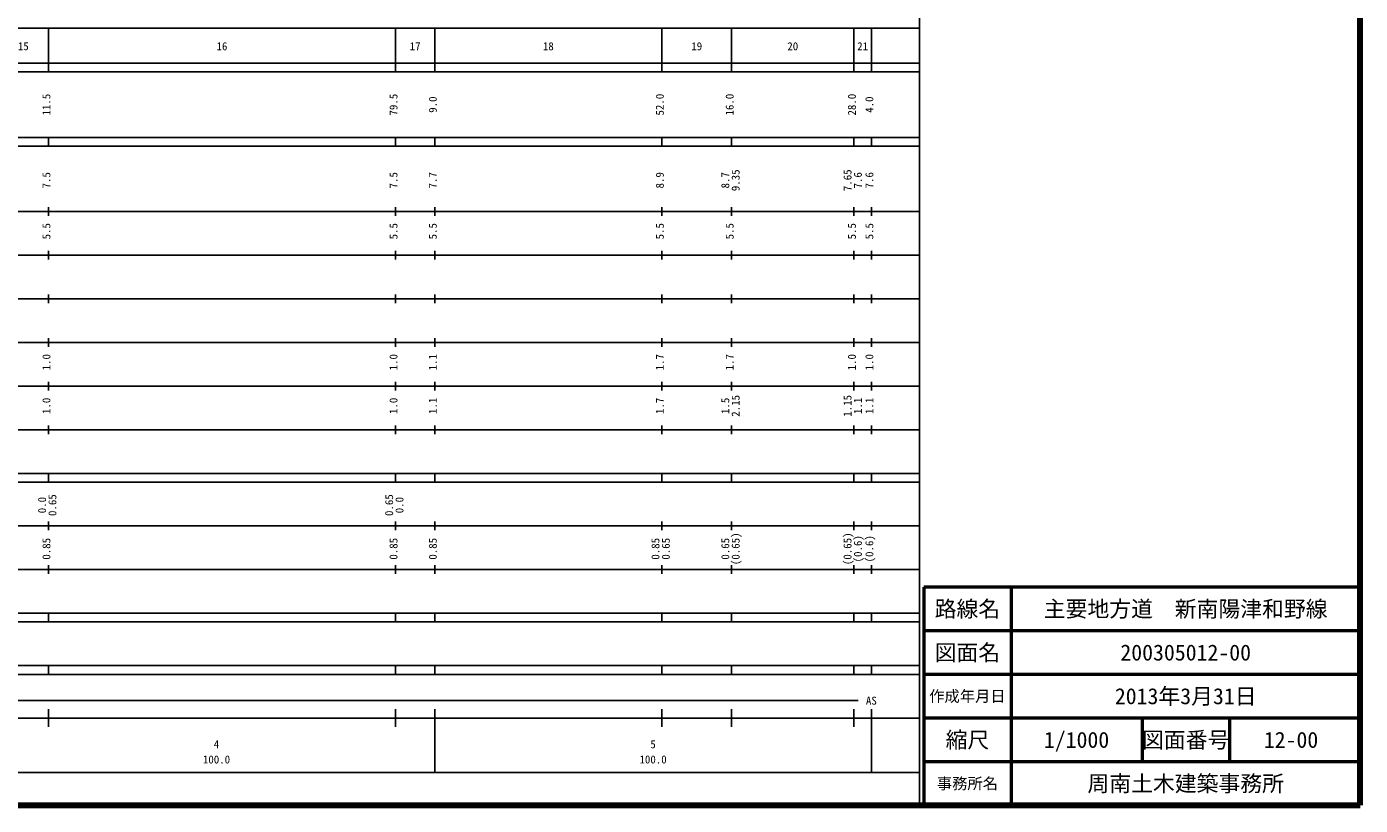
# Model space of a CAD drawing. Units: millimetres on the paper, enlarged 1000 times. Extents: x 40000 to 680000, y 20000 to 380000.
# Drawn here: x 374518 to 680000, y 20000 to 198357 of the extents above; entities that cross this region are included whole.
import ezdxf
from ezdxf.enums import TextEntityAlignment as Align

# ---------------------------------------------------------------- set-up
doc = ezdxf.new("R2010")
doc.units = ezdxf.units.MM
doc.header["$LTSCALE"] = 1000
for name, color, linetype, lineweight in [('M-TTL', 2, 'Continuous', 140), ('M-TTL-BAND', 7, 'Continuous', 25), ('M-TTL-FRAM', 2, 'Continuous', 50), ('M-TTL-LINE', 7, 'Continuous', 50)]:
    doc.layers.add(name, color=color, linetype=linetype, lineweight=lineweight)
doc.layers.add('M-TTL-TXT', color=7, linetype='Continuous')
doc.styles.add('ＭＳ ゴシック', font='')
doc.styles.get('ＭＳ ゴシック').set_extended_font_data('MS Gothic')

msp = doc.modelspace()

# ---------------------------------------------------------------- linework, layer by layer
at = {"layer": 'M-TTL'}
for p, q in [((680000, 20000), (680000, 380000)), ((40000, 20000), (680000, 20000))]:
    msp.add_line(p, q, dxfattribs=at)
at = {"layer": 'M-TTL-BAND'}
for p, q in [((579000, 20000), (579000, 370000)), ((68000, 198000), (579000, 198000)), ((379500, 188000), (379500, 198000)), ((459000, 188000), (459000, 198000)), ((468000, 188000), (468000, 198000)), ((520000, 188000), (520000, 198000)), ((536000, 188000), (536000, 198000)), ((564000, 188000), (564000, 198000)), ((568000, 188000), (568000, 198000)), ((40000, 190000), (579000, 190000)), ((40000, 188000), (579000, 188000)), ((40000, 173000), (579000, 173000)), ((379500, 171000), (379500, 173000)), ((459000, 171000), (459000, 173000)), ((468000, 171000), (468000, 173000)), ((520000, 171000), (520000, 173000)), ((536000, 171000), (536000, 173000)), ((564000, 171000), (564000, 173000)), ((568000, 171000), (568000, 173000)), ((40000, 171000), (579000, 171000)), ((40000, 156000), (579000, 156000)), ((379500, 155000), (379500, 157000)), ((459000, 155000), (459000, 157000)), ((468000, 155000), (468000, 157000)), ((520000, 155000), (520000, 157000)), ((536000, 155000), (536000, 157000)), ((564000, 155000), (564000, 157000)), ((568000, 155000), (568000, 157000)), ((379500, 145000), (379500, 147000)), ((459000, 145000), (459000, 147000)), ((468000, 145000), (468000, 147000)), ((520000, 145000), (520000, 147000)), ((536000, 145000), (536000, 147000)), ((564000, 145000), (564000, 147000)), ((568000, 145000), (568000, 147000)), ((46000, 146000), (579000, 146000)), ((52000, 136000), (579000, 136000)), ((379500, 135000), (379500, 137000)), ((459000, 135000), (459000, 137000)), ((468000, 135000), (468000, 137000)), ((520000, 135000), (520000, 137000)), ((536000, 135000), (536000, 137000)), ((564000, 135000), (564000, 137000)), ((568000, 135000), (568000, 137000)), ((46000, 126000), (579000, 126000)), ((379500, 125000), (379500, 127000)), ((459000, 125000), (459000, 127000)), ((468000, 125000), (468000, 127000)), ((520000, 125000), (520000, 127000)), ((536000, 125000), (536000, 127000)), ((564000, 125000), (564000, 127000)), ((568000, 125000), (568000, 127000)), ((379500, 115000), (379500, 117000)), ((459000, 115000), (459000, 117000)), ((468000, 115000), (468000, 117000)), ((520000, 115000), (520000, 117000)), ((536000, 115000), (536000, 117000)), ((564000, 115000), (564000, 117000)), ((568000, 115000), (568000, 117000)), ((52000, 116000), (579000, 116000)), ((379500, 105000), (379500, 107000)), ((459000, 105000), (459000, 107000)), ((468000, 105000), (468000, 107000)), ((520000, 105000), (520000, 107000)), ((536000, 105000), (536000, 107000)), ((564000, 105000), (564000, 107000)), ((568000, 105000), (568000, 107000)), ((46000, 106000), (579000, 106000)), ((40000, 96000), (579000, 96000)), ((379500, 94000), (379500, 96000)), ((459000, 94000), (459000, 96000)), ((468000, 94000), (468000, 96000)), ((520000, 94000), (520000, 96000)), ((536000, 94000), (536000, 96000)), ((564000, 94000), (564000, 96000)), ((568000, 94000), (568000, 96000)), ((40000, 94000), (579000, 94000)), ((49000, 84000), (579000, 84000)), ((379500, 83000), (379500, 85000)), ((459000, 83000), (459000, 85000)), ((468000, 83000), (468000, 85000)), ((520000, 83000), (520000, 85000)), ((536000, 83000), (536000, 85000)), ((564000, 83000), (564000, 85000)), ((568000, 83000), (568000, 85000)), ((40000, 74000), (579000, 74000)), ((379500, 73000), (379500, 75000)), ((459000, 73000), (459000, 75000)), ((468000, 73000), (468000, 75000)), ((520000, 73000), (520000, 75000)), ((536000, 73000), (536000, 75000)), ((564000, 73000), (564000, 75000)), ((568000, 73000), (568000, 75000)), ((40000, 64000), (579000, 64000)), ((40000, 62000), (579000, 62000)), ((379500, 62000), (379500, 64000)), ((459000, 62000), (459000, 64000)), ((468000, 62000), (468000, 64000)), ((520000, 62000), (520000, 64000)), ((536000, 62000), (536000, 64000)), ((564000, 62000), (564000, 64000)), ((568000, 62000), (568000, 64000)), ((40000, 52000), (579000, 52000)), ((379500, 50000), (379500, 52000)), ((459000, 50000), (459000, 52000)), ((468000, 50000), (468000, 52000)), ((520000, 50000), (520000, 52000)), ((536000, 50000), (536000, 52000)), ((564000, 50000), (564000, 52000)), ((568000, 50000), (568000, 52000)), ((40000, 50000), (579000, 50000)), ((71000, 44000), (565000, 44000)), ((40000, 40000), (579000, 40000)), ((379500, 38000), (379500, 42000)), ((459000, 38000), (459000, 42000)), ((468000, 27500), (468000, 42000)), ((520000, 38000), (520000, 42000)), ((536000, 38000), (536000, 42000)), ((564000, 38000), (564000, 42000)), ((568000, 27500), (568000, 42000)), ((68000, 27500), (579000, 27500))]:
    msp.add_line(p, q, dxfattribs=at)
at = {"layer": 'M-TTL-FRAM'}
for p, q in [((680000, 70000), (580000, 70000)), ((580000, 70000), (580000, 20000))]:
    msp.add_line(p, q, dxfattribs=at)
at = {"layer": 'M-TTL-LINE'}
for p, q in [((600000, 70000), (600000, 20000)), ((680000, 60000), (580000, 60000)), ((680000, 50000), (580000, 50000)), ((680000, 40000), (580000, 40000)), ((630000, 40000), (630000, 30000)), ((650000, 40000), (650000, 30000)), ((680000, 30000), (580000, 30000))]:
    msp.add_line(p, q, dxfattribs=at)

# ---------------------------------------------------------------- texts
at = {"layer": 'M-TTL-BAND', "style": 'ＭＳ ゴシック'}
for s, p in [('15', (373750, 192405)), ('16', (419250, 192405)), ('17', (463500, 192405)), ('18', (494000, 192405)), ('19', (528000, 192405)), ('20', (550000, 192405)), ('21', (566000, 192405)), ('AS', (568000, 42500)), ('4', (418000, 32523)), ('5', (518000, 32523)), ('100.0', (418000, 29033)), ('100.0', (518000, 29033))]:
    msp.add_text(s, height=1833, dxfattribs=at).set_placement(p, align=Align.BOTTOM_CENTER)
for s, p in [('11.5', (380500, 180500)), ('79.5', (460000, 180500)), ('9.0', (469000, 180500)), ('52.0', (521000, 180500)), ('16.0', (537000, 180500)), ('28.0', (565000, 180500)), ('4.0', (569000, 180500)), ('9.35', (538370, 163174)), ('7.65', (564000, 163174)), ('7.5', (380500, 163174)), ('7.5', (460000, 163174)), ('7.7', (469000, 163174)), ('8.9', (521000, 163174)), ('8.7', (536000, 163174)), ('7.6', (566370, 163174)), ('7.6', (569000, 163174)), ('5.5', (380500, 151500)), ('5.5', (460000, 151500)), ('5.5', (469000, 151500)), ('5.5', (521000, 151500)), ('5.5', (537000, 151500)), ('5.5', (565000, 151500)), ('5.5', (569000, 151500)), ('1.0', (380500, 121500)), ('1.0', (460000, 121500)), ('1.1', (469000, 121500)), ('1.7', (521000, 121500)), ('1.7', (537000, 121500)), ('1.0', (565000, 121500)), ('1.0', (569000, 121500)), ('1.0', (380500, 111500)), ('1.0', (460000, 111500)), ('1.1', (469000, 111500)), ('1.7', (521000, 111500)), ('1.5', (536000, 111500)), ('2.15', (538370, 111500)), ('1.15', (564000, 111500)), ('1.1', (566370, 111500)), ('1.1', (569000, 111500)), ('0.0', (379500, 88764)), ('0.65', (381870, 88764)), ('0.65', (459000, 88764)), ('0.0', (461370, 88764)), ('0.85', (380500, 78764)), ('0.85', (460000, 78764)), ('0.85', (469000, 78764)), ('0.85', (520000, 78764)), ('0.65', (522370, 78764)), ('0.65', (536000, 78764)), ('(0.65)', (538370, 78764)), ('(0.65)', (564000, 78764)), ('(0.6)', (566370, 78764)), ('(0.6)', (569000, 78764))]:
    msp.add_text(s, height=1833, rotation=90, dxfattribs=at).set_placement(p, align=Align.BOTTOM_CENTER)
at = {"layer": 'M-TTL-TXT', "style": 'ＭＳ ゴシック'}
for s, height, p in [('路線名', 3666, (590000, 65000)), ('路線名', 3666, (590000, 65000)), ('主要地方道\u3000新南陽津和野線', 3666, (640000, 65000)), ('図面名', 3666, (590000, 55000)), ('図面名', 3666, (590000, 55000)), ('200305012-00', 3666, (640000, 55000)), ('作成年月日', 2566, (590000, 45000)), ('作成年月日', 2566, (590000, 45000)), ('2013年3月31日', 3666, (640000, 45000)), ('縮尺', 3666, (590000, 35000)), ('縮尺', 3666, (590000, 35000)), ('1/1000', 3666, (615000, 35000)), ('図面番号', 3666, (640000, 35000)), ('図面番号', 3666, (640000, 35000)), ('12-00', 3666, (664125, 35000)), ('事務所名', 2566, (590000, 25000)), ('事務所名', 2566, (590000, 25000)), ('周南土木建築事務所', 3666, (640000, 25000))]:
    msp.add_text(s, height=height, dxfattribs=at).set_placement(p, align=Align.MIDDLE_CENTER)

doc.saveas('drawing.dxf')
